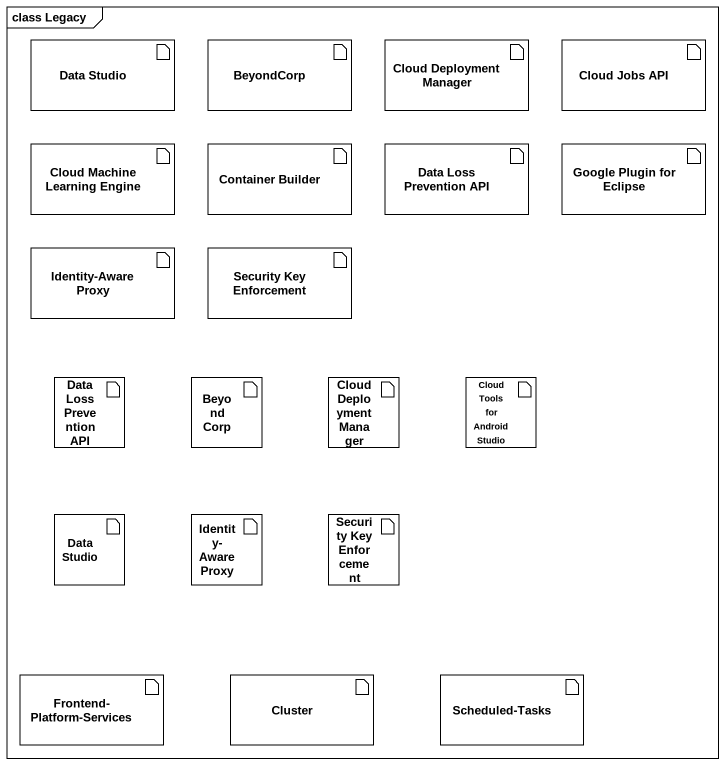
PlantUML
@startuml
mainframe class Legacy
artifact "Data Studio" as Data_Studio
artifact BeyondCorp
artifact "Cloud Deployment Manager" as Cloud_Deployment_Manager
artifact "Cloud Jobs API" as Cloud_Jobs_API
artifact "Cloud Machine Learning Engine" as Cloud_Machine_Learning
artifact "Container Builder" as Container_Builder
artifact "Data Loss Prevention API" as Data_Loss_Prevention_API
artifact "Google Plugin for Eclipse" as Google_Plugin_for_Eclipse
artifact "Identity-Aware Proxy" as Identity_Aware_Proxy
artifact "Security Key Enforcement" as Security_Key_Enforcement
artifact "Data Loss Prevention API" as Data_Loss_Prevention_API_2
artifact "BeyondCorp" as BeyondCorp_2
artifact "Cloud Deployment Manager" as Cloud_Deployment_Manager_2
artifact "Cloud Tools for Android Studio" as Cloud_Tools_for_Android
artifact "Data Studio" as Data_Studio_2
artifact "Identity-Aware Proxy" as Identity_Aware_Proxy_2
artifact "Security Key Enforcement" as Security_Key_Enforcement_2
artifact "Frontend-Platform-Services" as Frontend_Platform_Services
artifact Cluster
artifact "Scheduled-Tasks" as Scheduled_Tasks
@enduml
